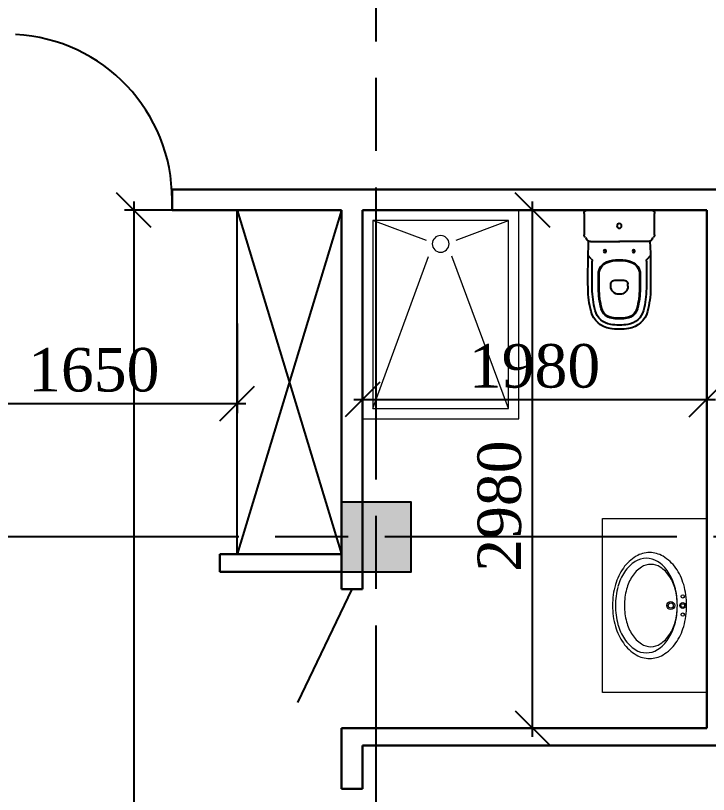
# Model space of a CAD drawing. Header units: inches. Extents: x 2870606 to 3671143, y -733551 to -473558.
# Drawn here: x 3342497 to 3346482, y -513905 to -509423 of the extents above; entities that cross this region are included whole.
import ezdxf

# ---------------------------------------------------------------- set-up
doc = ezdxf.new("R2010")
doc.units = ezdxf.units.IN
doc.header["$MEASUREMENT"] = 0
doc.linetypes.add('ACAD_ISO08W100', pattern=[36, 24, -3, 6, -3])
doc.layers.add('_0', color=7, linetype='Continuous', lineweight=25)
doc.layers.add('SANFURN', color=140, linetype='Continuous')
doc.styles.add('J~stule', font='dutch.ttf')
doc.dimstyles.new('J~style', dxfattribs={"dimscale": 100, "dimtxt": 2.5, "dimasz": 2, "dimexe": 0.55, "dimexo": 0.725, "dimtad": 1, "dimdec": 0, "dimdsep": 46, "dimtxsty": 'J~stule', "dimblk": 'OBLIQUE', "dimcen": 2, "dimdle": 0.5, "dimadec": 0, "dimazin": 0, "dimtfac": 1, "dimtdec": 0, "dimtmove": 0, "dimatfit": 3, "dimfxl": 1, "dimarcsym": 0})

# ---------------------------------------------------------------- blocks, each defined once
blk = doc.blocks.new('uouyotyolt')
at = {"layer": 'SANFURN', "lineweight": 15}
for p, q in [((2860162.5, 280610.8), (2860049, 280918.8)), ((2861129, 280918.8), (2860255.1, 280599.2)), ((2861129, 280138.8), (2860252.6, 280464.1)), ((2860160.6, 280439.1), (2860049, 280138.8))]:
    blk.add_line(p, q, dxfattribs=at)
for points in [[(2859989, 280078.8), (2859989, 280978.8), (2861189, 280978.8), (2861189, 280078.8)], [(2860049, 280138.8), (2860049, 280918.8), (2861129, 280918.8), (2861129, 280138.8)]]:
    blk.add_lwpolyline(points, close=True, dxfattribs=at)
blk.add_circle((2860182.8, 280528.8), 48, dxfattribs=at)
blk = doc.blocks.new('cu')
at = {"layer": '_0'}
for p, q in [((0, 0), (0, 186.3)), ((18.2, 200), (141, 200)), ((180, 164), (180, 0)), ((279, 158.9), (261.5, 176.4)), ((437, 47), (424.3, 47)), ((0, -2.5), (0, 0)), ((180, -2.5), (180, 0)), ((0, -5), (0, -2.5)), ((0, -191.3), (0, -5)), ((180, -2.5), (180, -5)), ((180, -169), (180, -5)), ((437, -52), (424.3, -52)), ((279, -163.9), (261.5, -181.4)), ((141, -205), (18.2, -205))]:
    blk.add_line(p, q, dxfattribs=at)
for centre, radius in [((236, 80), 7.5), ((90.2, -2.5), 13.5), ((90.2, -2.5), 13.5), ((236, -85), 7.5)]:
    blk.add_circle(centre, radius, dxfattribs=at)
for centre, radius, start, end in [((8, 186.3), 8, 155.2115, 180), ((18.2, 180), 20, 90, 150.9831), ((141, 181), 19, 34.9372, 90), ((164.8, 197.6), 10, 214.9372, 253.7848), ((155, 164), 25, 23.3776, 73.7848), ((383, -5322.3), 5500, 89.2905, 92.1362), ((155, 164), 25, 360, 23.3776), ((293.1, 173), 20, 225, 270.9364), ((383, -5322.3), 5476, 89.2905, 90.9364), ((444.2, -372.6), 526, 75.4605, 89.2905), ((444.2, -372.6), 550, 75.4605, 89.2905), ((548.7, 30), 110, 8.8162, 75.4605), ((548.7, 30), 134, 8.8162, 75.4605), ((367.5, 42.7), 75, 90.1648, 160.016), ((367.5, 42.7), 71, 90.1648, 160.016), ((383, -5322.3), 5440, 89.2905, 90.1648), ((383, -5322.3), 5436, 89.2905, 90.1648), ((444.2, -372.6), 490, 75.4605, 89.2905), ((444.2, -372.6), 486, 75.4605, 89.2905), ((548.7, 30), 70, 8.8162, 75.4605), ((548.7, 30), 74, 8.8162, 75.4605), ((485, 0), 200, 160.016, 180), ((485, 0), 196, 160.016, 180), ((424.3, 27), 20, 90, 170.2849), ((437, 0), 47, 0, 90), ((355, 0), 306, 0, 8.8162), ((355, 0), 330, 0, 8.8162), ((485, 0), 200, 180, 180.7162), ((485, 0), 196, 180, 180.7308), ((582, 0), 180, 170.2849, 180), ((437, 0), 47, 356.9509, 0), ((355, 0), 266, 0, 8.8162), ((355, 0), 266, 359.4615, 0), ((355, 0), 270, 0, 8.8162), ((355, 0), 270, 359.4695, 0), ((355, 0), 306, 359.5319, 0), ((485, -5), 200, 179.2838, 180), ((485, -5), 200, 180, 199.984), ((485, -5), 196, 179.2692, 180), ((485, -5), 196, 180, 199.984), ((582, 0), 180, 180, 180.7958), ((582, -5), 180, 179.2042, 180), ((582, -5), 180, 180, 189.7151), ((424.3, -32), 20, 189.7151, 270), ((437, -5), 47, 270, 0), ((437, -5), 47, 0, 3.0491), ((355, -5), 266, 351.1838, 0), ((355, -5), 266, 0, 0.5385), ((355, -5), 270, 351.1838, 0), ((355, -5), 270, 0, 0.5305), ((355, -5), 306, 351.1838, 0), ((355, -5), 306, 0, 0.4681), ((355, -5), 330, 351.1838, 0), ((355, 0), 330, 359.5659, 0), ((355, -5), 330, 0, 0.4341), ((367.5, -47.7), 75, 199.984, 269.8352), ((367.5, -47.7), 71, 199.984, 269.8352), ((548.7, -35), 70, 284.5395, 351.1838), ((548.7, -35), 74, 284.5395, 351.1838), ((548.7, -35), 110, 284.5395, 351.1838), ((548.7, -35), 134, 284.5395, 351.1838), ((383, 5317.3), 5436, 269.8352, 270.7095), ((383, 5317.3), 5440, 269.8352, 270.7095), ((444.2, 367.6), 486, 270.7095, 284.5395), ((444.2, 367.6), 490, 270.7095, 284.5395), ((155, -169), 25, 286.2152, 336.6224), ((155, -169), 25, 336.6224, 0), ((383, 5317.3), 5500, 267.8638, 270.7095), ((293.1, -178), 20, 89.0636, 135), ((383, 5317.3), 5476, 269.0636, 270.7095), ((444.2, 367.6), 526, 270.7095, 284.5395), ((444.2, 367.6), 550, 270.7095, 284.5395), ((8, -191.3), 8, 180, 204.7885), ((18.2, -185), 20, 209.0169, 270), ((141, -186), 19, 270, 325.0628), ((164.8, -202.6), 10, 106.2152, 145.0628)]:
    blk.add_arc(centre, radius, start, end, dxfattribs=at)
blk = doc.blocks.new('ITYIR6')
at = {"lineweight": 13, "elevation": -58.9}
blk.add_lwpolyline([(2899772.1, 225462.1), (2899772.1, 224862.1), (2898772.1, 224862.1), (2898772.1, 225462.1)], dxfattribs=at)
at = {"lineweight": 13}
for centre, radius in [((2899272.1, 225324.7, -58.9), 17.3), ((2899219.9, 225324.7, -58.9), 9.72), ((2899272.1, 225324.7, -58.9), 10.5), ((2899324.1, 225324.7, -58.9), 9.72), ((2899272.1, 225255.3, -58.9), 23.1), ((2899272.1, 225255.3, -58.9), 14.7)]:
    blk.add_circle(centre, radius, dxfattribs=at)
for centre, radius, start, end in [((2899272.1, 224912.8, -58.9), 434.2, 90, 106.1623), ((2899272.1, 224912.8, -58.9), 434.2, 73.8377, 90), ((2899240.6, 225021.4, -58.9), 321.1, 106.1623, 124.9793), ((2899272.1, 224878, -58.9), 415.4, 90, 105.1466), ((2899272.1, 224926.1, -58.9), 367.3, 90, 104.9001), ((2899272.1, 224926.1, -58.9), 367.3, 75.0999, 90), ((2899272.1, 224878, -58.9), 415.4, 74.8534, 90), ((2899303.6, 225021.4, -58.9), 321.1, 55.0207, 73.8377), ((2899192.5, 225090.2, -58.9), 237.1, 124.9793, 149.3739), ((2899200.8, 225099.1, -58.9), 177.9, 122.7157, 147.1854), ((2899240.4, 224994.9, -58.9), 294.2, 105.1466, 123.1651), ((2899243.9, 225032.2, -58.9), 257.5, 104.9001, 122.7157), ((2899300.3, 225032.2, -58.9), 257.5, 57.2843, 75.0999), ((2899303.7, 224994.9, -58.9), 294.2, 56.8349, 74.8534), ((2899343.3, 225099.1, -58.9), 177.9, 32.8146, 57.2843), ((2899351.7, 225090.2, -58.9), 237.1, 30.6261, 55.0207), ((2899119, 225133.7, -58.9), 151.8, 149.3739, 180), ((2899192.1, 225068.8, -58.9), 205.9, 123.1651, 147.6324), ((2899352, 225068.8, -58.9), 205.9, 32.3676, 56.8349), ((2899425.1, 225133.7, -58.9), 151.8, 0, 30.6261), ((2899118.7, 225115.4, -58.9), 119, 147.6324, 180), ((2899135.5, 225141.3, -58.9), 100.1, 147.1854, 180), ((2899408.7, 225141.3, -58.9), 100.1, 0, 32.8146), ((2899425.4, 225115.4, -58.9), 119, 0, 32.3676), ((2899119, 225133.7, -58.9), 151.8, 180, 210.6261), ((2899118.7, 225115.4, -58.9), 119, 180, 212.3676), ((2899135.5, 225141.3, -58.9), 100.1, 180, 212.8146), ((2899408.7, 225141.3, -58.9), 100.1, 327.1854, 0), ((2899425.4, 225115.4, -58.9), 119, 327.6324, 0), ((2899425.1, 225133.7, -58.9), 151.8, 329.3739, 0), ((2899200.8, 225183.4, -58.9), 177.9, 212.8146, 237.2843), ((2899343.3, 225183.4, -58.9), 177.9, 302.7157, 327.1854), ((2899192.5, 225177.2, -58.9), 237.1, 210.6261, 235.0207), ((2899192.1, 225161.9, -58.9), 205.9, 212.3676, 236.8349), ((2899243.9, 225250.4, -58.9), 257.5, 237.2843, 255.0999), ((2899300.3, 225250.4, -58.9), 257.5, 284.9001, 302.7157), ((2899352, 225161.9, -58.9), 205.9, 303.1651, 327.6324), ((2899351.7, 225177.2, -58.9), 237.1, 304.9793, 329.3739), ((2899240.6, 225246, -58.9), 321.1, 235.0207, 253.8377), ((2899240.4, 225235.8, -58.9), 294.2, 236.8349, 254.8534), ((2899272.1, 225356.5, -58.9), 367.3, 255.0999, 270), ((2899272.1, 225356.5, -58.9), 367.3, 270, 284.9001), ((2899303.7, 225235.8, -58.9), 294.2, 285.1466, 303.1651), ((2899303.6, 225246, -58.9), 321.1, 286.1623, 304.9793), ((2899272.1, 225354.6, -58.9), 434.2, 253.8377, 270), ((2899272.1, 225352.7, -58.9), 415.4, 254.8534, 270), ((2899272.1, 225352.7, -58.9), 415.4, 270, 285.1466), ((2899272.1, 225354.6, -58.9), 434.2, 270, 286.1623)]:
    blk.add_arc(centre, radius, start, end, dxfattribs=at)
blk = doc.blocks.new('_Oblique')
at = {"color": 0, "linetype": 'ByBlock', "lineweight": -2}
blk.add_line((-0.5, -0.5), (0.5, 0.5), dxfattribs=at)
blk = doc.blocks.new('*D583')
at = {"color": 0, "lineweight": -2, "transparency": 16777216}
for p, q in [((3343177.8, -510493.1), (3343177.8, -518273.1)), ((3343466.1, -510543.1), (3343122.8, -510543.1)), ((3343466.1, -518223.1), (3343122.8, -518223.1))]:
    blk.add_line(p, q, dxfattribs=at)
at = {"layer": 'Defpoints', "color": 0, "lineweight": 35, "transparency": 16777216}
for p in [(3343538.6, -510543.1), (3343177.8, -518223.1), (3343538.6, -518223.1)]:
    blk.add_point(p, dxfattribs=at)
at = {"color": 0, "lineweight": -2, "transparency": 16777216, "xscale": 200, "yscale": 200, "zscale": 200}
for p, rotation in [((3343177.8, -510543.1), 90), ((3343177.8, -518223.1), 270)]:
    blk.add_blockref('_Oblique', p, dxfattribs=dict(at, rotation=rotation))
at = {"color": 0, "transparency": 16777216, "insert": (3342987.6, -514383.1), "char_height": 250, "attachment_point": 5, "rotation": 90, "style": 'J~stule'}
blk.add_mtext('7680', dxfattribs=at)
blk = doc.blocks.new('*D584')
at = {"color": 0, "lineweight": -2, "transparency": 16777216}
for p, q in [((3344492, -511385.6), (3344492, -511686.6)), ((3346472, -511385.6), (3346472, -511686.6)), ((3344442, -511631.6), (3346522, -511631.6))]:
    blk.add_line(p, q, dxfattribs=at)
at = {"layer": 'Defpoints', "color": 0, "lineweight": 35, "transparency": 16777216}
for p in [(3344492, -511313.1), (3346472, -511313.1), (3346472, -511631.6)]:
    blk.add_point(p, dxfattribs=at)
at = {"color": 0, "lineweight": -2, "transparency": 16777216, "xscale": 200, "yscale": 200, "zscale": 200, "rotation": 180}
blk.add_blockref('_Oblique', (3344492, -511631.6), dxfattribs=at)
at = {"color": 0, "lineweight": -2, "transparency": 16777216, "xscale": 200, "yscale": 200, "zscale": 200}
blk.add_blockref('_Oblique', (3346472, -511631.6), dxfattribs=at)
at = {"color": 0, "transparency": 16777216, "insert": (3345482, -511440.6), "char_height": 250, "attachment_point": 5, "style": 'J~stule'}
blk.add_mtext('1980', dxfattribs=at)
blk = doc.blocks.new('*D588')
at = {"color": 0, "lineweight": -2, "transparency": 16777216}
for p, q in [((3345470.9, -513573.1), (3345470.9, -510493.1)), ((3345014.5, -510543.1), (3345525.9, -510543.1)), ((3345020.3, -513523.1), (3345525.9, -513523.1))]:
    blk.add_line(p, q, dxfattribs=at)
at = {"layer": 'Defpoints', "color": 0, "lineweight": 35, "transparency": 16777216}
for p in [(3344942, -510543.1), (3345470.9, -510543.1), (3344947.8, -513523.1)]:
    blk.add_point(p, dxfattribs=at)
at = {"color": 0, "lineweight": -2, "transparency": 16777216, "xscale": 200, "yscale": 200, "zscale": 200}
for p, rotation in [((3345470.9, -510543.1), 90), ((3345470.9, -513523.1), 270)]:
    blk.add_blockref('_Oblique', p, dxfattribs=dict(at, rotation=rotation))
at = {"color": 0, "transparency": 16777216, "insert": (3345280.7, -512245.7), "char_height": 250, "attachment_point": 5, "rotation": 90, "style": 'J~stule'}
blk.add_mtext('2980', dxfattribs=at)
blk = doc.blocks.new('*D600')
at = {"color": 0, "lineweight": -2, "transparency": 16777216}
for p, q in [((3342122, -511191), (3342122, -511710.6)), ((3343772, -511195), (3343772, -511710.6)), ((3342072, -511655.6), (3343822, -511655.6))]:
    blk.add_line(p, q, dxfattribs=at)
at = {"layer": 'Defpoints', "color": 0, "lineweight": 35, "transparency": 16777216}
for p in [(3342122, -511118.5, 94.1), (3343772, -511122.5, -41.6), (3343772, -511655.6)]:
    blk.add_point(p, dxfattribs=at)
at = {"color": 0, "lineweight": -2, "transparency": 16777216, "xscale": 200, "yscale": 200, "zscale": 200, "rotation": 180}
blk.add_blockref('_Oblique', (3342122, -511655.6), dxfattribs=at)
at = {"color": 0, "lineweight": -2, "transparency": 16777216, "xscale": 200, "yscale": 200, "zscale": 200}
blk.add_blockref('_Oblique', (3343772, -511655.6), dxfattribs=at)
at = {"color": 0, "transparency": 16777216, "insert": (3342947, -511462.9), "char_height": 250, "attachment_point": 5, "style": 'J~stule'}
blk.add_mtext('1650', dxfattribs=at)

msp = doc.modelspace()

# ---------------------------------------------------------------- hatches: boundary and pattern name
h = msp.add_hatch(color=256)
h.dxf.hatch_style = 1
h.paths.add_polyline_path([(3344772.01, -512623.13), (3344772.01, -512223.13), (3344372.01, -512223.13), (3344372.01, -512623.13)])

# ---------------------------------------------------------------- linework, layer by layer
at = {"color": 252, "linetype": 'ACAD_ISO08W100', "ltscale": 70}
for p, q in [((3344572.01, -524692.02), (3344572.01, -496403.85)), ((3366460.93, -512423.13), (3300567.24, -512423.13))]:
    msp.add_line(p, q, dxfattribs=at)
at = {"lineweight": 30}
for p, q in [((3343397.19, -510423.13), (3352570.05, -510423.13)), ((3343397.19, -510423.13, 17.61), (3343397.19, -510543.13, 17.61)), ((3343397.19, -510543.13), (3344372.01, -510543.13)), ((3344372.01, -512723.13), (3344372.01, -510543.13)), ((3344492.01, -510543.13), (3346472.01, -510543.13)), ((3344492.01, -512723.13), (3344492.01, -510543.13)), ((3346472.01, -513523.09), (3346472.01, -510543.13)), ((3344372.01, -512523.13), (3343672.37, -512523.13)), ((3343672.37, -512523.13), (3343672.37, -512623.13)), ((3344372.01, -512623.13), (3343672.37, -512623.13)), ((3344492.01, -512723.13), (3344372.01, -512723.13)), ((3344372.01, -513873.09), (3344372.01, -513523.09)), ((3344372.01, -513523.09), (3346472.01, -513523.09)), ((3344492.01, -513873.09), (3344492.01, -513623.09)), ((3344492.01, -513623.09), (3346712.01, -513623.09)), ((3344372.01, -513873.09), (3344492.01, -513873.09))]:
    msp.add_line(p, q, dxfattribs=at)
for q in [(3343772.01, -510543.13, -58.88), (3344372.01, -512523.13)]:
    msp.add_line((3343772.01, -512523.13), q)
at = {"color": 0}
msp.add_line((3344432.01, -512723.13), (3344119.01, -513376.73), dxfattribs=at)
msp.add_lwpolyline([(3343772.01, -510543.13), (3344372.01, -512523.13)])
at = {"elevation": -58.88}
msp.add_lwpolyline([(3344372.01, -510543.13), (3343772.01, -512523.13)], dxfattribs=at)
msp.add_lwpolyline([(3344372.01, -512223.13), (3344372.01, -512623.13), (3344772.01, -512623.13), (3344772.01, -512223.13)], close=True)
msp.add_arc((3342448.8, -510479.79, -41.26), 948.4, 359.79803, 87.07504)

# ---------------------------------------------------------------- block references
at = {"color": 1, "xscale": -1, "rotation": 90}
msp.add_blockref('uouyotyolt', (3625470.84, 2349445.86), dxfattribs=at)
at = {"xscale": -1, "rotation": 90.00000136070172}
msp.add_blockref('cu', (3345967.01, -510543.13), dxfattribs=at)
at = {"color": 1, "rotation": 270}
msp.add_blockref('ITYIR6', (3121009.87, 2386454.26, 58.88), dxfattribs=at)

# ---------------------------------------------------------------- dimensions: what is measured, and where the dimension line sits
dim = msp.add_linear_dim(base=(3343177.75, -518223.13), p1=(3343538.6, -510543.13), p2=(3343538.6, -518223.13), angle=90, dimstyle='J~style', override={"dimdec": 1, "dimtdec": 1})
dim.commit()
dim.dimension.update_dxf_attribs({"geometry": '*D583', "text_midpoint": (3342987.56, -514383.13)})
dim = msp.add_linear_dim(base=(3345470.86, -510543.13), p1=(3344947.77, -513523.09), p2=(3344942.01, -510543.13), angle=90, dimstyle='J~style', override={"dimdec": 1, "dimtdec": 1})
dim.commit()
dim.dimension.update_dxf_attribs({"geometry": '*D588', "text_midpoint": (3345470.86, -512245.65), "dimtype": 160})
for base, p1, p2, picture, middle in [((3343772.01, -511655.64), (3342122.01, -511118.47, 94.1), (3343772.01, -511122.51, -41.65), '*D600', (3342947.01, -511462.94)), ((3346472.01, -511631.64), (3344492.01, -511313.11), (3346472.01, -511313.11), '*D584', (3345482.01, -511440.59))]:
    dim = msp.add_linear_dim(base=base, p1=p1, p2=p2, dimstyle='J~style', override={"dimdec": 1, "dimtdec": 1})
    dim.commit()
    dim.dimension.update_dxf_attribs({"geometry": picture, "text_midpoint": middle})

doc.saveas('drawing.dxf')
